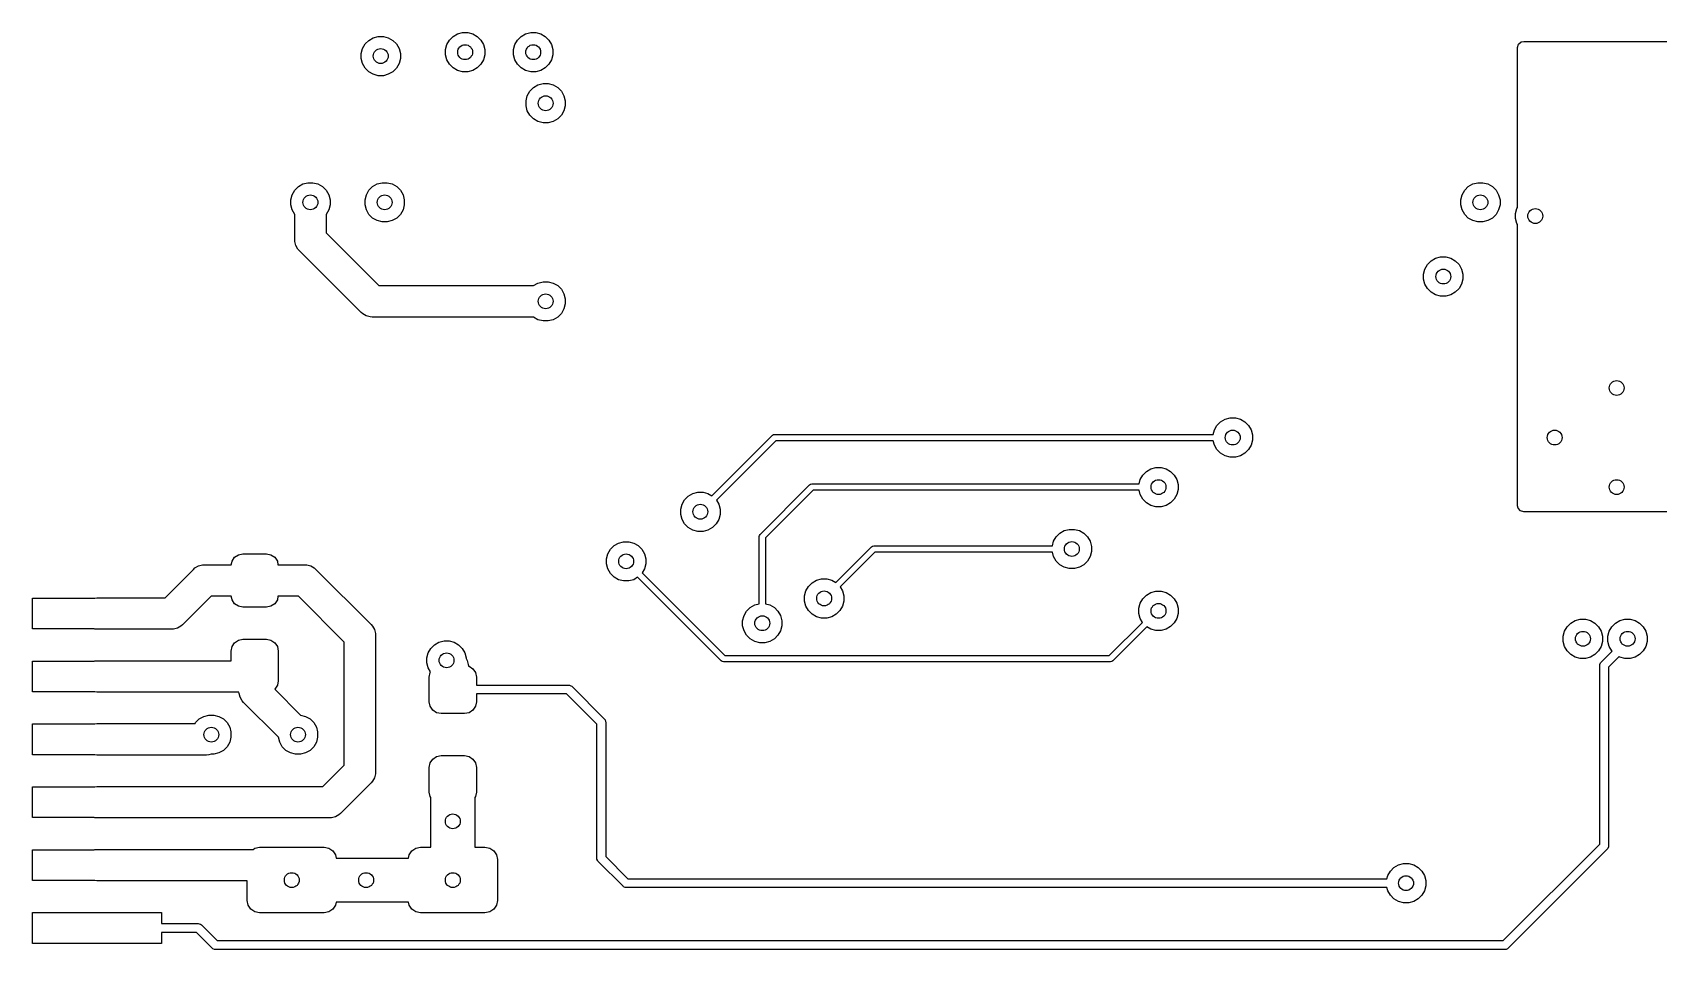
# Model space of a CAD drawing. Extents: x 0.98 to 8.13, y -3.46 to -0.83.
# Drawn here: x 3.012 to 4.305, y -2.139 to -1.41 of the extents above; entities that cross this region are included whole.
import ezdxf

# ---------------------------------------------------------------- set-up
doc = ezdxf.new("R2010")
doc.units = 0
doc.header["$MEASUREMENT"] = 0
doc.layers.add('BLACK', color=7, linetype='CONTINUOUS')

msp = doc.modelspace()

# ---------------------------------------------------------------- linework, layer by layer
at = {"layer": 'BLACK', "linetype": 'CONTINUOUS'}
for p, q in [((3.2747, -1.423), (3.2767, -1.4194)), ((3.2767, -1.4194), (3.2796, -1.4165)), ((3.2796, -1.4165), (3.2832, -1.4144)), ((3.2832, -1.4144), (3.2872, -1.4134)), ((3.2872, -1.4134), (3.2913, -1.4134)), ((3.2913, -1.4134), (3.2952, -1.4144)), ((3.2952, -1.4144), (3.2988, -1.4165)), ((3.2988, -1.4165), (3.3017, -1.4194)), ((3.3017, -1.4194), (3.3038, -1.423)), ((3.3407, -1.4238), (3.3417, -1.4199)), ((3.3417, -1.4199), (3.3438, -1.4163)), ((3.3438, -1.4163), (3.3467, -1.4134)), ((3.3467, -1.4134), (3.3503, -1.4113)), ((3.3503, -1.4113), (3.3542, -1.4103)), ((3.3542, -1.4103), (3.3584, -1.4103)), ((3.3584, -1.4103), (3.3623, -1.4113)), ((3.3623, -1.4113), (3.3659, -1.4134)), ((3.3659, -1.4134), (3.3688, -1.4163)), ((3.3688, -1.4163), (3.3708, -1.4199)), ((3.3708, -1.4199), (3.3719, -1.4238)), ((3.3948, -1.4238), (3.3959, -1.4199)), ((3.3959, -1.4199), (3.3979, -1.4163)), ((3.3979, -1.4163), (3.4008, -1.4134)), ((3.4008, -1.4134), (3.4044, -1.4113)), ((3.4044, -1.4113), (3.4084, -1.4103)), ((3.4084, -1.4103), (3.4125, -1.4103)), ((3.4125, -1.4103), (3.4165, -1.4113)), ((3.4165, -1.4113), (3.42, -1.4134)), ((3.42, -1.4134), (3.4229, -1.4163)), ((3.4229, -1.4163), (3.425, -1.4199)), ((3.425, -1.4199), (3.426, -1.4238)), ((4.1929, -1.4222), (4.1937, -1.4196)), ((4.1937, -1.4196), (4.1958, -1.4178)), ((4.1958, -1.4178), (4.1978, -1.4173)), ((4.1978, -1.4173), (4.3849, -1.4173)), ((3.2736, -1.4269), (3.2747, -1.423)), ((3.2736, -1.431), (3.2736, -1.4269)), ((3.2747, -1.435), (3.2736, -1.431)), ((3.3038, -1.423), (3.3048, -1.4269)), ((3.3048, -1.431), (3.3038, -1.435)), ((3.3048, -1.4269), (3.3048, -1.431)), ((3.3407, -1.4279), (3.3407, -1.4238)), ((3.3417, -1.4319), (3.3407, -1.4279)), ((3.3438, -1.4355), (3.3417, -1.4319)), ((3.3708, -1.4319), (3.3688, -1.4355)), ((3.3719, -1.4279), (3.3708, -1.4319)), ((3.3719, -1.4238), (3.3719, -1.4279)), ((3.3948, -1.4279), (3.3948, -1.4238)), ((3.3959, -1.4319), (3.3948, -1.4279)), ((3.3979, -1.4355), (3.3959, -1.4319)), ((3.425, -1.4319), (3.4229, -1.4355)), ((3.426, -1.4279), (3.425, -1.4319)), ((3.426, -1.4238), (3.426, -1.4279)), ((4.1929, -1.5493), (4.1929, -1.4222)), ((3.2767, -1.4386), (3.2747, -1.435)), ((3.2796, -1.4415), (3.2767, -1.4386)), ((3.2832, -1.4435), (3.2796, -1.4415)), ((3.2872, -1.4446), (3.2832, -1.4435)), ((3.2913, -1.4446), (3.2872, -1.4446)), ((3.2952, -1.4435), (3.2913, -1.4446)), ((3.2988, -1.4415), (3.2952, -1.4435)), ((3.3017, -1.4386), (3.2988, -1.4415)), ((3.3038, -1.435), (3.3017, -1.4386)), ((3.3467, -1.4384), (3.3438, -1.4355)), ((3.3503, -1.4404), (3.3467, -1.4384)), ((3.3542, -1.4415), (3.3503, -1.4404)), ((3.3584, -1.4415), (3.3542, -1.4415)), ((3.3623, -1.4404), (3.3584, -1.4415)), ((3.3659, -1.4384), (3.3623, -1.4404)), ((3.3688, -1.4355), (3.3659, -1.4384)), ((3.4008, -1.4384), (3.3979, -1.4355)), ((3.4044, -1.4404), (3.4008, -1.4384)), ((3.4084, -1.4415), (3.4044, -1.4404)), ((3.4125, -1.4415), (3.4084, -1.4415)), ((3.4165, -1.4404), (3.4125, -1.4415)), ((3.42, -1.4384), (3.4165, -1.4404)), ((3.4229, -1.4355), (3.42, -1.4384)), ((3.4047, -1.4645), (3.4057, -1.4605)), ((3.4057, -1.4605), (3.4078, -1.4569)), ((3.4078, -1.4569), (3.4107, -1.454)), ((3.4107, -1.454), (3.4142, -1.452)), ((3.4142, -1.452), (3.4182, -1.4509)), ((3.4182, -1.4509), (3.4223, -1.4509)), ((3.4223, -1.4509), (3.4263, -1.452)), ((3.4263, -1.452), (3.4299, -1.454)), ((3.4299, -1.454), (3.4328, -1.4569)), ((3.4328, -1.4569), (3.4348, -1.4605)), ((3.4348, -1.4605), (3.4359, -1.4645)), ((3.4047, -1.4686), (3.4047, -1.4645)), ((3.4057, -1.4726), (3.4047, -1.4686)), ((3.4078, -1.4761), (3.4057, -1.4726)), ((3.4348, -1.4726), (3.4328, -1.4761)), ((3.4359, -1.4686), (3.4348, -1.4726)), ((3.4359, -1.4645), (3.4359, -1.4686)), ((3.4107, -1.479), (3.4078, -1.4761)), ((3.4142, -1.4811), (3.4107, -1.479)), ((3.4182, -1.4821), (3.4142, -1.4811)), ((3.4223, -1.4821), (3.4182, -1.4821)), ((3.4263, -1.4811), (3.4223, -1.4821)), ((3.4299, -1.479), (3.4263, -1.4811)), ((3.4328, -1.4761), (3.4299, -1.479)), ((3.2187, -1.5392), (3.2208, -1.5357)), ((3.2208, -1.5357), (3.2237, -1.5328)), ((3.2237, -1.5328), (3.2272, -1.5307)), ((3.2272, -1.5307), (3.2312, -1.5297)), ((3.2312, -1.5297), (3.2353, -1.5297)), ((3.2353, -1.5297), (3.2393, -1.5307)), ((3.2393, -1.5307), (3.2429, -1.5328)), ((3.2429, -1.5328), (3.2458, -1.5357)), ((3.2458, -1.5357), (3.2478, -1.5392)), ((3.2778, -1.5392), (3.2798, -1.5357)), ((3.2798, -1.5357), (3.2827, -1.5328)), ((3.2827, -1.5328), (3.2863, -1.5307)), ((3.2863, -1.5307), (3.2903, -1.5297)), ((3.2903, -1.5297), (3.2944, -1.5297)), ((3.2944, -1.5297), (3.2983, -1.5307)), ((3.2983, -1.5307), (3.3019, -1.5328)), ((3.3019, -1.5328), (3.3048, -1.5357)), ((3.3048, -1.5357), (3.3069, -1.5392)), ((4.1488, -1.5392), (4.1509, -1.5357)), ((4.1509, -1.5357), (4.1538, -1.5328)), ((4.1538, -1.5328), (4.1574, -1.5307)), ((4.1574, -1.5307), (4.1613, -1.5297)), ((4.1613, -1.5297), (4.1654, -1.5297)), ((4.1654, -1.5297), (4.1694, -1.5307)), ((4.1694, -1.5307), (4.173, -1.5328)), ((4.173, -1.5328), (4.1759, -1.5357)), ((4.1759, -1.5357), (4.1779, -1.5392)), ((3.2177, -1.5432), (3.2187, -1.5392)), ((3.2177, -1.5473), (3.2177, -1.5432)), ((3.2187, -1.5513), (3.2177, -1.5473)), ((3.2478, -1.5392), (3.2489, -1.5432)), ((3.2489, -1.5473), (3.2478, -1.5513)), ((3.2489, -1.5432), (3.2489, -1.5473)), ((3.2767, -1.5432), (3.2778, -1.5392)), ((3.2767, -1.5473), (3.2767, -1.5432)), ((3.2778, -1.5513), (3.2767, -1.5473)), ((3.3069, -1.5392), (3.3079, -1.5432)), ((3.3079, -1.5473), (3.3069, -1.5513)), ((3.3079, -1.5432), (3.3079, -1.5473)), ((4.1478, -1.5432), (4.1488, -1.5392)), ((4.1478, -1.5473), (4.1478, -1.5432)), ((4.1488, -1.5513), (4.1478, -1.5473)), ((4.1779, -1.5392), (4.179, -1.5432)), ((4.179, -1.5473), (4.1779, -1.5513)), ((4.179, -1.5432), (4.179, -1.5473)), ((4.1914, -1.5541), (4.1924, -1.5501)), ((4.1924, -1.5501), (4.1929, -1.5493)), ((3.2208, -1.5549), (3.2187, -1.5513)), ((3.2208, -1.5748), (3.2208, -1.5549)), ((3.2478, -1.5513), (3.2458, -1.5549)), ((3.2458, -1.5549), (3.2458, -1.5696)), ((3.2798, -1.5549), (3.2778, -1.5513)), ((3.2827, -1.5578), (3.2798, -1.5549)), ((3.2863, -1.5598), (3.2827, -1.5578)), ((3.2903, -1.5609), (3.2863, -1.5598)), ((3.2944, -1.5609), (3.2903, -1.5609)), ((3.2983, -1.5598), (3.2944, -1.5609)), ((3.3019, -1.5578), (3.2983, -1.5598)), ((3.3048, -1.5549), (3.3019, -1.5578)), ((3.3069, -1.5513), (3.3048, -1.5549)), ((4.1509, -1.5549), (4.1488, -1.5513)), ((4.1538, -1.5578), (4.1509, -1.5549)), ((4.1574, -1.5598), (4.1538, -1.5578)), ((4.1613, -1.5609), (4.1574, -1.5598)), ((4.1654, -1.5609), (4.1613, -1.5609)), ((4.1694, -1.5598), (4.1654, -1.5609)), ((4.173, -1.5578), (4.1694, -1.5598)), ((4.1759, -1.5549), (4.173, -1.5578)), ((4.1779, -1.5513), (4.1759, -1.5549)), ((4.1914, -1.5582), (4.1914, -1.5541)), ((4.1924, -1.5622), (4.1914, -1.5582)), ((4.1929, -1.563), (4.1924, -1.5622)), ((4.1929, -1.7865), (4.1929, -1.563)), ((3.2209, -1.5764), (3.2208, -1.5748)), ((3.2217, -1.5796), (3.2209, -1.5764)), ((3.2458, -1.5696), (3.2877, -1.6115)), ((3.2234, -1.5824), (3.2217, -1.5796)), ((3.2244, -1.5836), (3.2234, -1.5824)), ((3.2736, -1.6329), (3.2244, -1.5836)), ((4.1243, -1.5918), (4.1278, -1.5898)), ((4.1278, -1.5898), (4.1318, -1.5887)), ((4.1318, -1.5887), (4.1359, -1.5887)), ((4.1359, -1.5887), (4.1399, -1.5898)), ((4.1399, -1.5898), (4.1434, -1.5918)), ((4.1182, -1.6023), (4.1193, -1.5983)), ((4.1182, -1.6064), (4.1182, -1.6023)), ((4.1193, -1.5983), (4.1214, -1.5947)), ((4.1214, -1.5947), (4.1243, -1.5918)), ((4.1434, -1.5918), (4.1464, -1.5947)), ((4.1464, -1.5947), (4.1484, -1.5983)), ((4.1484, -1.5983), (4.1495, -1.6023)), ((4.1495, -1.6023), (4.1495, -1.6064)), ((3.2877, -1.6115), (3.4107, -1.6115)), ((3.4107, -1.6115), (3.4142, -1.6095)), ((3.4142, -1.6095), (3.4182, -1.6084)), ((3.4182, -1.6084), (3.4223, -1.6084)), ((3.4223, -1.6084), (3.4263, -1.6095)), ((3.4263, -1.6095), (3.4299, -1.6115)), ((3.4299, -1.6115), (3.4328, -1.6144)), ((3.4328, -1.6144), (3.4348, -1.618)), ((4.1193, -1.6104), (4.1182, -1.6064)), ((4.1214, -1.6139), (4.1193, -1.6104)), ((4.1243, -1.6168), (4.1214, -1.6139)), ((4.1464, -1.6139), (4.1434, -1.6168)), ((4.1484, -1.6104), (4.1464, -1.6139)), ((4.1495, -1.6064), (4.1484, -1.6104)), ((3.4348, -1.618), (3.4359, -1.622)), ((3.4359, -1.6261), (3.4348, -1.63)), ((3.4359, -1.622), (3.4359, -1.6261)), ((4.1278, -1.6189), (4.1243, -1.6168)), ((4.1318, -1.6199), (4.1278, -1.6189)), ((4.1359, -1.6199), (4.1318, -1.6199)), ((4.1399, -1.6189), (4.1359, -1.6199)), ((4.1434, -1.6168), (4.1399, -1.6189)), ((3.2749, -1.6339), (3.2736, -1.6329)), ((3.2777, -1.6356), (3.2749, -1.6339)), ((3.2808, -1.6364), (3.2777, -1.6356)), ((3.2825, -1.6365), (3.2808, -1.6364)), ((3.4107, -1.6365), (3.2825, -1.6365)), ((3.4142, -1.6386), (3.4107, -1.6365)), ((3.4182, -1.6396), (3.4142, -1.6386)), ((3.4223, -1.6396), (3.4182, -1.6396)), ((3.4263, -1.6386), (3.4223, -1.6396)), ((3.4299, -1.6365), (3.4263, -1.6386)), ((3.4328, -1.6336), (3.4299, -1.6365)), ((3.4348, -1.63), (3.4328, -1.6336)), ((3.9569, -1.7198), (3.9605, -1.7177)), ((3.9605, -1.7177), (3.9645, -1.7167)), ((3.9645, -1.7167), (3.9686, -1.7167)), ((3.9686, -1.7167), (3.9726, -1.7177)), ((3.9726, -1.7177), (3.9761, -1.7198)), ((3.5525, -1.7786), (3.6006, -1.7305)), ((3.6006, -1.7305), (3.6014, -1.73)), ((3.6014, -1.73), (3.6024, -1.7298)), ((3.6014, -1.73), (3.6014, -1.73)), ((3.6024, -1.7298), (3.951, -1.7298)), ((3.951, -1.7298), (3.952, -1.7263)), ((3.952, -1.7263), (3.954, -1.7227)), ((3.954, -1.7227), (3.9569, -1.7198)), ((3.9761, -1.7198), (3.979, -1.7227)), ((3.979, -1.7227), (3.9811, -1.7263)), ((3.9811, -1.7263), (3.9821, -1.7302)), ((3.9821, -1.7302), (3.9821, -1.7343)), ((3.6034, -1.7348), (3.556, -1.7822)), ((3.951, -1.7348), (3.6034, -1.7348)), ((3.952, -1.7383), (3.951, -1.7348)), ((3.954, -1.7419), (3.952, -1.7383)), ((3.9569, -1.7448), (3.954, -1.7419)), ((3.9605, -1.7468), (3.9569, -1.7448)), ((3.9761, -1.7448), (3.9726, -1.7468)), ((3.979, -1.7419), (3.9761, -1.7448)), ((3.9811, -1.7383), (3.979, -1.7419)), ((3.9821, -1.7343), (3.9811, -1.7383)), ((3.8979, -1.7592), (3.9015, -1.7571)), ((3.9015, -1.7571), (3.9054, -1.756)), ((3.9054, -1.756), (3.9095, -1.756)), ((3.9095, -1.756), (3.9135, -1.7571)), ((3.9135, -1.7571), (3.9171, -1.7592)), ((3.9645, -1.7479), (3.9605, -1.7468)), ((3.9686, -1.7479), (3.9645, -1.7479)), ((3.9726, -1.7468), (3.9686, -1.7479)), ((3.5908, -1.8093), (3.6301, -1.7699)), ((3.6301, -1.7699), (3.6309, -1.7693)), ((3.6309, -1.7693), (3.6319, -1.7692)), ((3.6319, -1.7692), (3.892, -1.7692)), ((3.892, -1.7692), (3.8929, -1.7656)), ((3.8929, -1.7656), (3.895, -1.7621)), ((3.895, -1.7621), (3.8979, -1.7592)), ((3.9171, -1.7592), (3.92, -1.7621)), ((3.92, -1.7621), (3.922, -1.7656)), ((3.922, -1.7656), (3.9231, -1.7696)), ((3.9231, -1.7696), (3.9231, -1.7737)), ((3.5288, -1.7853), (3.5308, -1.7818)), ((3.5308, -1.7818), (3.5337, -1.7788)), ((3.5337, -1.7788), (3.5373, -1.7768)), ((3.5373, -1.7768), (3.5413, -1.7757)), ((3.5413, -1.7757), (3.5454, -1.7757)), ((3.5454, -1.7757), (3.5493, -1.7768)), ((3.5493, -1.7768), (3.5525, -1.7786)), ((3.556, -1.7822), (3.5579, -1.7853)), ((3.6329, -1.7742), (3.595, -1.8121)), ((3.892, -1.7742), (3.6329, -1.7742)), ((3.8929, -1.7777), (3.892, -1.7742)), ((3.895, -1.7812), (3.8929, -1.7777)), ((3.8979, -1.7841), (3.895, -1.7812)), ((3.92, -1.7812), (3.9171, -1.7841)), ((3.922, -1.7777), (3.92, -1.7812)), ((3.9231, -1.7737), (3.922, -1.7777)), ((3.5277, -1.7893), (3.5288, -1.7853)), ((3.5277, -1.7934), (3.5277, -1.7893)), ((3.5288, -1.7974), (3.5277, -1.7934)), ((3.5579, -1.7853), (3.5589, -1.7893)), ((3.5589, -1.7934), (3.5579, -1.7974)), ((3.5589, -1.7893), (3.5589, -1.7934)), ((3.9015, -1.7862), (3.8979, -1.7841)), ((3.9054, -1.7873), (3.9015, -1.7862)), ((3.9095, -1.7873), (3.9054, -1.7873)), ((3.9135, -1.7862), (3.9095, -1.7873)), ((3.9171, -1.7841), (3.9135, -1.7862)), ((4.1934, -1.7885), (4.1929, -1.7865)), ((4.1952, -1.7906), (4.1934, -1.7885)), ((4.1978, -1.7913), (4.1952, -1.7906)), ((4.4003, -1.7913), (4.1978, -1.7913)), ((3.5308, -1.8009), (3.5288, -1.7974)), ((3.5337, -1.8038), (3.5308, -1.8009)), ((3.5373, -1.8059), (3.5337, -1.8038)), ((3.5413, -1.807), (3.5373, -1.8059)), ((3.5454, -1.807), (3.5413, -1.807)), ((3.5493, -1.8059), (3.5454, -1.807)), ((3.5529, -1.8038), (3.5493, -1.8059)), ((3.5558, -1.8009), (3.5529, -1.8038)), ((3.5579, -1.7974), (3.5558, -1.8009)), ((3.5902, -1.8101), (3.5908, -1.8093)), ((3.8261, -1.8113), (3.829, -1.8084)), ((3.829, -1.8084), (3.8326, -1.8063)), ((3.8326, -1.8063), (3.8365, -1.8053)), ((3.8365, -1.8053), (3.8406, -1.8053)), ((3.8406, -1.8053), (3.8446, -1.8063)), ((3.8446, -1.8063), (3.8482, -1.8084)), ((3.8482, -1.8084), (3.8511, -1.8113)), ((3.4697, -1.8247), (3.4718, -1.8211)), ((3.4718, -1.8211), (3.4747, -1.8182)), ((3.4747, -1.8182), (3.4782, -1.8162)), ((3.4782, -1.8162), (3.4822, -1.8151)), ((3.4822, -1.8151), (3.4863, -1.8151)), ((3.4863, -1.8151), (3.4903, -1.8162)), ((3.4903, -1.8162), (3.4938, -1.8182)), ((3.4938, -1.8182), (3.4967, -1.8211)), ((3.4967, -1.8211), (3.4988, -1.8247)), ((3.59, -1.811), (3.5902, -1.8101)), ((3.59, -1.8644), (3.59, -1.811)), ((3.595, -1.8121), (3.595, -1.8644)), ((3.6509, -1.8475), (3.6793, -1.8191)), ((3.6793, -1.8191), (3.6801, -1.8186)), ((3.6801, -1.8186), (3.6811, -1.8184)), ((3.6811, -1.8184), (3.8231, -1.8184)), ((3.8231, -1.8184), (3.824, -1.8148)), ((3.824, -1.8148), (3.8261, -1.8113)), ((3.8511, -1.8113), (3.8531, -1.8148)), ((3.8531, -1.8148), (3.8542, -1.8188)), ((3.8542, -1.8188), (3.8542, -1.8229)), ((3.1415, -1.836), (3.1443, -1.8344)), ((3.1443, -1.8344), (3.1475, -1.8336)), ((3.1475, -1.8336), (3.1491, -1.8335)), ((3.1491, -1.8335), (3.1704, -1.8335)), ((3.1704, -1.8335), (3.171, -1.8306)), ((3.171, -1.8306), (3.173, -1.8275)), ((3.173, -1.8275), (3.176, -1.8255)), ((3.176, -1.8255), (3.1796, -1.8248)), ((3.1796, -1.8248), (3.1983, -1.8248)), ((3.1983, -1.8248), (3.2019, -1.8255)), ((3.2019, -1.8255), (3.2049, -1.8275)), ((3.2049, -1.8275), (3.207, -1.8306)), ((3.207, -1.8306), (3.2075, -1.8335)), ((3.2075, -1.8335), (3.2288, -1.8335)), ((3.2288, -1.8335), (3.2305, -1.8336)), ((3.2305, -1.8336), (3.2336, -1.8344)), ((3.2336, -1.8344), (3.2364, -1.836)), ((3.4686, -1.8287), (3.4697, -1.8247)), ((3.4686, -1.8328), (3.4686, -1.8287)), ((3.4697, -1.8367), (3.4686, -1.8328)), ((3.4988, -1.8247), (3.4999, -1.8287)), ((3.4999, -1.8328), (3.4988, -1.8367)), ((3.4999, -1.8287), (3.4999, -1.8328)), ((3.6821, -1.8234), (3.6545, -1.851)), ((3.8231, -1.8234), (3.6821, -1.8234)), ((3.824, -1.8269), (3.8231, -1.8234)), ((3.8261, -1.8305), (3.824, -1.8269)), ((3.829, -1.8334), (3.8261, -1.8305)), ((3.8326, -1.8354), (3.829, -1.8334)), ((3.8365, -1.8365), (3.8326, -1.8354)), ((3.8446, -1.8354), (3.8406, -1.8365)), ((3.8482, -1.8334), (3.8446, -1.8354)), ((3.8511, -1.8305), (3.8482, -1.8334)), ((3.8531, -1.8269), (3.8511, -1.8305)), ((3.8542, -1.8229), (3.8531, -1.8269)), ((3.1177, -1.8597), (3.1403, -1.8371)), ((3.1403, -1.8371), (3.1415, -1.836)), ((3.2364, -1.836), (3.2377, -1.8371)), ((3.2377, -1.8371), (3.2815, -1.8809)), ((3.4718, -1.8403), (3.4697, -1.8367)), ((3.4747, -1.8432), (3.4718, -1.8403)), ((3.4782, -1.8453), (3.4747, -1.8432)), ((3.4822, -1.8463), (3.4782, -1.8453)), ((3.4863, -1.8463), (3.4822, -1.8463)), ((3.4903, -1.8453), (3.4863, -1.8463)), ((3.4934, -1.8434), (3.4903, -1.8453)), ((3.5599, -1.9099), (3.4934, -1.8434)), ((3.4988, -1.8367), (3.497, -1.8399)), ((3.497, -1.8399), (3.5627, -1.9056)), ((3.6292, -1.8506), (3.6321, -1.8477)), ((3.6321, -1.8477), (3.6357, -1.8457)), ((3.6357, -1.8457), (3.6397, -1.8446)), ((3.6397, -1.8446), (3.6438, -1.8446)), ((3.6438, -1.8446), (3.6478, -1.8457)), ((3.6478, -1.8457), (3.6509, -1.8475)), ((3.8406, -1.8365), (3.8365, -1.8365)), ((3.0124, -1.8845), (3.0124, -1.86)), ((3.0124, -1.86), (3.0614, -1.86)), ((3.0614, -1.86), (3.062, -1.8599)), ((3.062, -1.8599), (3.0636, -1.8597)), ((3.0636, -1.8597), (3.1177, -1.8597)), ((3.1543, -1.8585), (3.1317, -1.8811)), ((3.1704, -1.8585), (3.1543, -1.8585)), ((3.171, -1.8614), (3.1704, -1.8585)), ((3.2075, -1.8585), (3.207, -1.8614)), ((3.2237, -1.8585), (3.2075, -1.8585)), ((3.2601, -1.8949), (3.2237, -1.8585)), ((3.6261, -1.8582), (3.6272, -1.8542)), ((3.6261, -1.8623), (3.6261, -1.8582)), ((3.6272, -1.8542), (3.6292, -1.8506)), ((3.6545, -1.851), (3.6563, -1.8542)), ((3.6563, -1.8542), (3.6573, -1.8582)), ((3.6573, -1.8582), (3.6573, -1.8623)), ((3.8929, -1.8641), (3.895, -1.8605)), ((3.895, -1.8605), (3.8979, -1.8576)), ((3.8979, -1.8576), (3.9015, -1.8555)), ((3.9015, -1.8555), (3.9054, -1.8545)), ((3.9054, -1.8545), (3.9095, -1.8545)), ((3.9095, -1.8545), (3.9135, -1.8555)), ((3.9135, -1.8555), (3.9171, -1.8576)), ((3.9171, -1.8576), (3.92, -1.8605)), ((3.92, -1.8605), (3.922, -1.8641)), ((3.173, -1.8644), (3.171, -1.8614)), ((3.176, -1.8664), (3.173, -1.8644)), ((3.1796, -1.8671), (3.176, -1.8664)), ((3.1983, -1.8671), (3.1796, -1.8671)), ((3.2019, -1.8664), (3.1983, -1.8671)), ((3.2049, -1.8644), (3.2019, -1.8664)), ((3.207, -1.8614), (3.2049, -1.8644)), ((3.5769, -1.8779), (3.578, -1.8739)), ((3.578, -1.8739), (3.58, -1.8703)), ((3.58, -1.8703), (3.5829, -1.8674)), ((3.5829, -1.8674), (3.5865, -1.8654)), ((3.5865, -1.8654), (3.59, -1.8644)), ((3.595, -1.8644), (3.5985, -1.8654)), ((3.5985, -1.8654), (3.6021, -1.8674)), ((3.6021, -1.8674), (3.605, -1.8703)), ((3.605, -1.8703), (3.6071, -1.8739)), ((3.6071, -1.8739), (3.6081, -1.8779)), ((3.6272, -1.8663), (3.6261, -1.8623)), ((3.6292, -1.8698), (3.6272, -1.8663)), ((3.6321, -1.8727), (3.6292, -1.8698)), ((3.6357, -1.8748), (3.6321, -1.8727)), ((3.6513, -1.8727), (3.6478, -1.8748)), ((3.6542, -1.8698), (3.6513, -1.8727)), ((3.6563, -1.8663), (3.6542, -1.8698)), ((3.6573, -1.8623), (3.6563, -1.8663)), ((3.8919, -1.868), (3.8929, -1.8641)), ((3.8919, -1.8721), (3.8919, -1.868)), ((3.8929, -1.8761), (3.8919, -1.8721)), ((3.922, -1.8641), (3.9231, -1.868)), ((3.9231, -1.8721), (3.922, -1.8761)), ((3.9231, -1.868), (3.9231, -1.8721)), ((3.0614, -1.8845), (3.0124, -1.8845)), ((3.062, -1.8846), (3.0614, -1.8845)), ((3.0636, -1.8847), (3.062, -1.8846)), ((3.1228, -1.8847), (3.0636, -1.8847)), ((3.1245, -1.8846), (3.1228, -1.8847)), ((3.1276, -1.8838), (3.1245, -1.8846)), ((3.1304, -1.8822), (3.1276, -1.8838)), ((3.1317, -1.8811), (3.1304, -1.8822)), ((3.2815, -1.8809), (3.2826, -1.8822)), ((3.2826, -1.8822), (3.2842, -1.885)), ((3.2842, -1.885), (3.285, -1.8881)), ((3.5769, -1.882), (3.5769, -1.8779)), ((3.578, -1.8859), (3.5769, -1.882)), ((3.58, -1.8895), (3.578, -1.8859)), ((3.6071, -1.8859), (3.605, -1.8895)), ((3.6081, -1.882), (3.6071, -1.8859)), ((3.6081, -1.8779), (3.6081, -1.882)), ((3.6397, -1.8758), (3.6357, -1.8748)), ((3.6438, -1.8758), (3.6397, -1.8758)), ((3.6478, -1.8748), (3.6438, -1.8758)), ((3.8684, -1.9056), (3.8948, -1.8793)), ((3.8983, -1.8828), (3.8712, -1.9099)), ((3.8948, -1.8793), (3.8929, -1.8761)), ((3.9015, -1.8846), (3.8983, -1.8828)), ((3.9054, -1.8857), (3.9015, -1.8846)), ((3.9095, -1.8857), (3.9054, -1.8857)), ((3.9135, -1.8846), (3.9095, -1.8857)), ((3.9171, -1.8826), (3.9135, -1.8846)), ((3.92, -1.8797), (3.9171, -1.8826)), ((3.922, -1.8761), (3.92, -1.8797)), ((4.2292, -1.8903), (4.2303, -1.8863)), ((4.2303, -1.8863), (4.2324, -1.8827)), ((4.2324, -1.8827), (4.2353, -1.8798)), ((4.2353, -1.8798), (4.2388, -1.8778)), ((4.2388, -1.8778), (4.2428, -1.8767)), ((4.2428, -1.8767), (4.2469, -1.8767)), ((4.2469, -1.8767), (4.2509, -1.8778)), ((4.2509, -1.8778), (4.2544, -1.8798)), ((4.2544, -1.8798), (4.2574, -1.8827)), ((4.2574, -1.8827), (4.2594, -1.8863)), ((4.2594, -1.8863), (4.2605, -1.8903)), ((4.2647, -1.8903), (4.2658, -1.8863)), ((4.2658, -1.8863), (4.2679, -1.8827)), ((4.2679, -1.8827), (4.2708, -1.8798)), ((4.2708, -1.8798), (4.2743, -1.8778)), ((4.2743, -1.8778), (4.2783, -1.8767)), ((4.2783, -1.8767), (4.2824, -1.8767)), ((4.2824, -1.8767), (4.2864, -1.8778)), ((4.2864, -1.8778), (4.2899, -1.8798)), ((4.2899, -1.8798), (4.2929, -1.8827)), ((4.2929, -1.8827), (4.2949, -1.8863)), ((4.2949, -1.8863), (4.296, -1.8903)), ((3.1703, -1.9021), (3.171, -1.8985)), ((3.171, -1.8985), (3.173, -1.8955)), ((3.173, -1.8955), (3.176, -1.8934)), ((3.176, -1.8934), (3.1796, -1.8927)), ((3.1796, -1.8927), (3.1983, -1.8927)), ((3.1983, -1.8927), (3.2019, -1.8934)), ((3.2019, -1.8934), (3.2049, -1.8955)), ((3.2049, -1.8955), (3.207, -1.8985)), ((3.207, -1.8985), (3.2077, -1.9021)), ((3.2601, -1.9929), (3.2601, -1.8949)), ((3.285, -1.8881), (3.2851, -1.8898)), ((3.2851, -1.8898), (3.2851, -1.998)), ((3.327, -1.9034), (3.329, -1.8999)), ((3.329, -1.8999), (3.3319, -1.897)), ((3.3319, -1.897), (3.3355, -1.8949)), ((3.3355, -1.8949), (3.3395, -1.8938)), ((3.3395, -1.8938), (3.3436, -1.8938)), ((3.3436, -1.8938), (3.3476, -1.8949)), ((3.3476, -1.8949), (3.3511, -1.897)), ((3.3511, -1.897), (3.354, -1.8999)), ((3.354, -1.8999), (3.3561, -1.9034)), ((3.5829, -1.8924), (3.58, -1.8895)), ((3.5865, -1.8945), (3.5829, -1.8924)), ((3.5905, -1.8955), (3.5865, -1.8945)), ((3.5946, -1.8955), (3.5905, -1.8955)), ((3.5985, -1.8945), (3.5946, -1.8955)), ((3.6021, -1.8924), (3.5985, -1.8945)), ((3.605, -1.8895), (3.6021, -1.8924)), ((4.2292, -1.8944), (4.2292, -1.8903)), ((4.2303, -1.8984), (4.2292, -1.8944)), ((4.2324, -1.9019), (4.2303, -1.8984)), ((4.2594, -1.8984), (4.2574, -1.9019)), ((4.2605, -1.8944), (4.2594, -1.8984)), ((4.2605, -1.8903), (4.2605, -1.8944)), ((4.2647, -1.8944), (4.2647, -1.8903)), ((4.2658, -1.8984), (4.2647, -1.8944)), ((4.2679, -1.9019), (4.2658, -1.8984)), ((4.2949, -1.8984), (4.2929, -1.9019)), ((4.296, -1.8944), (4.2949, -1.8984)), ((4.296, -1.8903), (4.296, -1.8944)), ((3.0124, -1.9345), (3.0124, -1.91)), ((3.0124, -1.91), (3.0614, -1.91)), ((3.0614, -1.91), (3.062, -1.9099)), ((3.062, -1.9099), (3.0636, -1.9097)), ((3.0636, -1.9097), (3.1703, -1.9097)), ((3.1703, -1.9097), (3.1703, -1.9021)), ((3.2077, -1.9021), (3.2077, -1.9257)), ((3.3259, -1.9074), (3.327, -1.9034)), ((3.3259, -1.9115), (3.3259, -1.9074)), ((3.327, -1.9155), (3.3259, -1.9115)), ((3.3561, -1.9034), (3.3571, -1.9074)), ((3.3571, -1.9074), (3.3571, -1.9081)), ((3.3571, -1.9081), (3.358, -1.9096)), ((3.358, -1.9096), (3.3588, -1.9127)), ((3.3588, -1.9127), (3.3589, -1.914)), ((3.5607, -1.9104), (3.5599, -1.9099)), ((3.5617, -1.9106), (3.5607, -1.9104)), ((3.5607, -1.9104), (3.5607, -1.9104)), ((3.8694, -1.9106), (3.5617, -1.9106)), ((3.5627, -1.9056), (3.8684, -1.9056)), ((3.8704, -1.9104), (3.8694, -1.9106)), ((3.8712, -1.9099), (3.8704, -1.9104)), ((4.2353, -1.9048), (4.2324, -1.9019)), ((4.2388, -1.9069), (4.2353, -1.9048)), ((4.2428, -1.9079), (4.2388, -1.9069)), ((4.2469, -1.9079), (4.2428, -1.9079)), ((4.2509, -1.9069), (4.2469, -1.9079)), ((4.2544, -1.9048), (4.2509, -1.9069)), ((4.2574, -1.9019), (4.2544, -1.9048)), ((4.2583, -1.9135), (4.2584, -1.9128)), ((4.2584, -1.9128), (4.2589, -1.9115)), ((4.2589, -1.9115), (4.2593, -1.911)), ((4.2593, -1.911), (4.2681, -1.9022)), ((4.2737, -1.9065), (4.2653, -1.9149)), ((4.2681, -1.9022), (4.2679, -1.9019)), ((4.2743, -1.9069), (4.2737, -1.9065)), ((4.2783, -1.9079), (4.2743, -1.9069)), ((4.2824, -1.9079), (4.2783, -1.9079)), ((4.2864, -1.9069), (4.2824, -1.9079)), ((4.2899, -1.9048), (4.2864, -1.9069)), ((4.2929, -1.9019), (4.2899, -1.9048)), ((3.2077, -1.9257), (3.207, -1.9293)), ((3.3288, -1.9186), (3.327, -1.9155)), ((3.3278, -1.9227), (3.3285, -1.9192)), ((3.3278, -1.9424), (3.3278, -1.9227)), ((3.3285, -1.9192), (3.3288, -1.9186)), ((3.3589, -1.914), (3.3594, -1.9141)), ((3.3594, -1.9141), (3.3624, -1.9161)), ((3.3624, -1.9161), (3.3644, -1.9192)), ((3.3644, -1.9192), (3.3652, -1.9227)), ((3.3652, -1.9227), (3.3652, -1.9291)), ((4.2583, -2.0556), (4.2583, -1.9135)), ((4.2653, -1.9149), (4.2653, -2.0571)), ((3.0614, -1.9345), (3.0124, -1.9345)), ((3.062, -1.9346), (3.0614, -1.9345)), ((3.0636, -1.9347), (3.062, -1.9346)), ((3.1765, -1.9347), (3.0636, -1.9347)), ((3.1766, -1.9357), (3.1765, -1.9347)), ((3.1774, -1.9388), (3.1766, -1.9357)), ((3.1791, -1.9417), (3.1774, -1.9388)), ((3.207, -1.9293), (3.2049, -1.9323)), ((3.2049, -1.9323), (3.2049, -1.9323)), ((3.2049, -1.9323), (3.2255, -1.9529)), ((3.3652, -1.9291), (3.4385, -1.9291)), ((3.437, -1.9361), (3.3652, -1.9361)), ((3.3652, -1.9361), (3.3652, -1.9424)), ((3.4611, -1.9601), (3.437, -1.9361)), ((3.4385, -1.9291), (3.4392, -1.9291)), ((3.4392, -1.9291), (3.4404, -1.9297)), ((3.4404, -1.9297), (3.441, -1.9301)), ((3.441, -1.9301), (3.467, -1.9562)), ((3.1801, -1.9429), (3.1791, -1.9417)), ((3.2078, -1.9706), (3.1801, -1.9429)), ((3.3285, -1.946), (3.3278, -1.9424)), ((3.3305, -1.949), (3.3285, -1.946)), ((3.3335, -1.9511), (3.3305, -1.949)), ((3.3371, -1.9518), (3.3335, -1.9511)), ((3.3558, -1.9518), (3.3371, -1.9518)), ((3.3594, -1.9511), (3.3558, -1.9518)), ((3.3624, -1.949), (3.3594, -1.9511)), ((3.3644, -1.946), (3.3624, -1.949)), ((3.3652, -1.9424), (3.3644, -1.946)), ((3.0124, -1.9845), (3.0124, -1.96)), ((3.0124, -1.96), (3.0614, -1.96)), ((3.0614, -1.96), (3.062, -1.9599)), ((3.062, -1.9599), (3.0636, -1.9597)), ((3.0636, -1.9597), (3.1416, -1.9597)), ((3.1416, -1.9597), (3.142, -1.9589)), ((3.142, -1.9589), (3.1449, -1.956)), ((3.1449, -1.956), (3.1485, -1.954)), ((3.1485, -1.954), (3.1525, -1.9529)), ((3.1525, -1.9529), (3.1566, -1.9529)), ((3.1566, -1.9529), (3.1606, -1.954)), ((3.1606, -1.954), (3.1641, -1.956)), ((3.1641, -1.956), (3.167, -1.9589)), ((3.167, -1.9589), (3.1691, -1.9625)), ((3.1691, -1.9625), (3.1701, -1.9664)), ((3.2255, -1.9529), (3.2295, -1.954)), ((3.2295, -1.954), (3.233, -1.956)), ((3.233, -1.956), (3.2359, -1.9589)), ((3.2359, -1.9589), (3.238, -1.9625)), ((3.238, -1.9625), (3.239, -1.9664)), ((3.4611, -2.0669), (3.4611, -1.9601)), ((3.467, -1.9562), (3.4675, -1.9567)), ((3.4675, -1.9567), (3.468, -1.958)), ((3.468, -1.958), (3.4681, -1.9587)), ((3.4681, -1.9587), (3.4681, -2.0655)), ((3.1691, -1.9745), (3.167, -1.9781)), ((3.1701, -1.9706), (3.1691, -1.9745)), ((3.1701, -1.9664), (3.1701, -1.9706)), ((3.2089, -1.9745), (3.2078, -1.9706)), ((3.2109, -1.9781), (3.2089, -1.9745)), ((3.238, -1.9745), (3.2359, -1.9781)), ((3.239, -1.9706), (3.238, -1.9745)), ((3.239, -1.9664), (3.239, -1.9706)), ((3.0614, -1.9845), (3.0124, -1.9845)), ((3.062, -1.9846), (3.0614, -1.9845)), ((3.0636, -1.9847), (3.062, -1.9846)), ((3.1508, -1.9847), (3.0636, -1.9847)), ((3.1524, -1.9846), (3.1508, -1.9847)), ((3.1544, -1.9841), (3.1524, -1.9846)), ((3.1566, -1.9841), (3.1544, -1.9841)), ((3.1606, -1.9831), (3.1566, -1.9841)), ((3.1641, -1.981), (3.1606, -1.9831)), ((3.167, -1.9781), (3.1641, -1.981)), ((3.2138, -1.981), (3.2109, -1.9781)), ((3.2174, -1.9831), (3.2138, -1.981)), ((3.2214, -1.9841), (3.2174, -1.9831)), ((3.2255, -1.9841), (3.2214, -1.9841)), ((3.2295, -1.9831), (3.2255, -1.9841)), ((3.233, -1.981), (3.2295, -1.9831)), ((3.2359, -1.9781), (3.233, -1.981)), ((3.3285, -1.991), (3.3305, -1.988)), ((3.3305, -1.988), (3.3335, -1.9859)), ((3.3335, -1.9859), (3.3371, -1.9852)), ((3.3371, -1.9852), (3.3558, -1.9852)), ((3.3558, -1.9852), (3.3594, -1.9859)), ((3.3594, -1.9859), (3.3624, -1.988)), ((3.3624, -1.988), (3.3644, -1.991)), ((3.2432, -2.0097), (3.2601, -1.9929)), ((3.2842, -2.0028), (3.2826, -2.0056)), ((3.285, -1.9997), (3.2842, -2.0028)), ((3.2851, -1.998), (3.285, -1.9997)), ((3.3278, -1.9946), (3.3285, -1.991)), ((3.3278, -2.0143), (3.3278, -1.9946)), ((3.3644, -1.991), (3.3652, -1.9946)), ((3.3652, -1.9946), (3.3652, -2.0143)), ((3.0124, -2.0345), (3.0124, -2.01)), ((3.0124, -2.01), (3.0614, -2.01)), ((3.0614, -2.01), (3.062, -2.0099)), ((3.062, -2.0099), (3.0636, -2.0097)), ((3.0636, -2.0097), (3.2432, -2.0097)), ((3.2815, -2.0069), (3.2573, -2.0311)), ((3.2826, -2.0056), (3.2815, -2.0069)), ((3.3285, -2.0178), (3.3278, -2.0143)), ((3.3652, -2.0143), (3.3644, -2.0178)), ((3.329, -2.0186), (3.3285, -2.0178)), ((3.329, -2.0374), (3.329, -2.0186)), ((3.3644, -2.0178), (3.364, -2.0186)), ((3.364, -2.0186), (3.364, -2.0374)), ((3.0614, -2.0345), (3.0124, -2.0345)), ((3.062, -2.0346), (3.0614, -2.0345)), ((3.0636, -2.0347), (3.062, -2.0346)), ((3.2484, -2.0347), (3.0636, -2.0347)), ((3.2501, -2.0346), (3.2484, -2.0347)), ((3.2532, -2.0338), (3.2501, -2.0346)), ((3.256, -2.0322), (3.2532, -2.0338)), ((3.2573, -2.0311), (3.256, -2.0322)), ((3.329, -2.0581), (3.329, -2.0374)), ((3.364, -2.0374), (3.364, -2.0581)), ((3.0124, -2.0845), (3.0124, -2.06)), ((3.0124, -2.06), (3.0614, -2.06)), ((3.0614, -2.06), (3.062, -2.0599)), ((3.062, -2.0599), (3.0636, -2.0597)), ((3.0636, -2.0597), (3.1878, -2.0597)), ((3.1878, -2.0597), (3.1891, -2.0588)), ((3.1891, -2.0588), (3.1929, -2.0581)), ((3.1929, -2.0581), (3.2441, -2.0581)), ((3.2441, -2.0581), (3.2479, -2.0588)), ((3.2479, -2.0588), (3.2511, -2.061)), ((3.2511, -2.061), (3.2532, -2.0641)), ((3.2532, -2.0641), (3.2537, -2.0667)), ((3.2537, -2.0667), (3.2776, -2.0667)), ((3.2776, -2.0667), (3.3113, -2.0667)), ((3.3113, -2.0667), (3.3118, -2.0641)), ((3.3118, -2.0641), (3.3139, -2.061)), ((3.3139, -2.061), (3.3171, -2.0588)), ((3.3171, -2.0588), (3.3209, -2.0581)), ((3.3209, -2.0581), (3.329, -2.0581)), ((3.364, -2.0581), (3.372, -2.0581)), ((3.372, -2.0581), (3.3758, -2.0588)), ((3.3758, -2.0588), (3.379, -2.061)), ((3.379, -2.061), (3.3811, -2.0641)), ((3.3811, -2.0641), (3.3819, -2.0679)), ((3.3819, -2.0679), (3.3819, -2.1004)), ((3.4611, -2.0676), (3.4611, -2.0669)), ((3.4617, -2.0689), (3.4611, -2.0676)), ((3.4681, -2.0655), (3.4857, -2.0831)), ((4.1816, -2.1323), (4.2583, -2.0556)), ((4.2643, -2.0596), (4.1855, -2.1383)), ((4.2647, -2.059), (4.2643, -2.0596)), ((4.2652, -2.0578), (4.2647, -2.059)), ((4.2653, -2.0571), (4.2652, -2.0578)), ((3.4621, -2.0694), (3.4617, -2.0689)), ((3.4818, -2.0891), (3.4621, -2.0694)), ((4.0891, -2.0831), (4.0898, -2.0806)), ((4.0898, -2.0806), (4.0918, -2.077)), ((4.0918, -2.077), (4.0947, -2.0741)), ((4.0947, -2.0741), (4.0983, -2.0721)), ((4.0983, -2.0721), (4.1023, -2.071)), ((4.1023, -2.071), (4.1064, -2.071)), ((4.1064, -2.071), (4.1104, -2.0721)), ((4.1104, -2.0721), (4.1139, -2.0741)), ((4.1139, -2.0741), (4.1168, -2.077)), ((4.1168, -2.077), (4.1189, -2.0806)), ((4.1189, -2.0806), (4.1199, -2.0846)), ((3.0614, -2.0845), (3.0124, -2.0845)), ((3.062, -2.0846), (3.0614, -2.0845)), ((3.0636, -2.0847), (3.062, -2.0846)), ((3.1831, -2.0847), (3.0636, -2.0847)), ((3.1831, -2.1004), (3.1831, -2.0847)), ((3.4823, -2.0895), (3.4818, -2.0891)), ((3.4836, -2.09), (3.4823, -2.0895)), ((3.4843, -2.0901), (3.4836, -2.09)), ((4.0891, -2.0901), (3.4843, -2.0901)), ((3.4857, -2.0831), (4.0891, -2.0831)), ((4.0898, -2.0926), (4.0891, -2.0901)), ((4.0918, -2.0962), (4.0898, -2.0926)), ((4.1189, -2.0926), (4.1168, -2.0962)), ((4.1199, -2.0887), (4.1189, -2.0926)), ((4.1199, -2.0846), (4.1199, -2.0887)), ((3.1838, -2.1042), (3.1831, -2.1004)), ((3.186, -2.1074), (3.1838, -2.1042)), ((3.2532, -2.1042), (3.2511, -2.1074)), ((3.2537, -2.1017), (3.2532, -2.1042)), ((3.2776, -2.1017), (3.2537, -2.1017)), ((3.3113, -2.1017), (3.2776, -2.1017)), ((3.3118, -2.1042), (3.3113, -2.1017)), ((3.3139, -2.1074), (3.3118, -2.1042)), ((3.3811, -2.1042), (3.379, -2.1074)), ((3.3819, -2.1004), (3.3811, -2.1042)), ((4.0947, -2.0991), (4.0918, -2.0962)), ((4.0983, -2.1012), (4.0947, -2.0991)), ((4.1023, -2.1022), (4.0983, -2.1012)), ((4.1064, -2.1022), (4.1023, -2.1022)), ((4.1104, -2.1012), (4.1064, -2.1022)), ((4.1139, -2.0991), (4.1104, -2.1012)), ((4.1168, -2.0962), (4.1139, -2.0991)), ((3.0124, -2.1345), (3.0124, -2.11)), ((3.0124, -2.11), (3.1148, -2.11)), ((3.1148, -2.11), (3.1148, -2.1187)), ((3.1148, -2.1187), (3.1441, -2.1187)), ((3.1441, -2.1187), (3.1448, -2.1188)), ((3.1448, -2.1188), (3.146, -2.1193)), ((3.146, -2.1193), (3.1466, -2.1198)), ((3.1466, -2.1198), (3.1591, -2.1323)), ((3.1891, -2.1095), (3.186, -2.1074)), ((3.1929, -2.1102), (3.1891, -2.1095)), ((3.2441, -2.1102), (3.1929, -2.1102)), ((3.2479, -2.1095), (3.2441, -2.1102)), ((3.2511, -2.1074), (3.2479, -2.1095)), ((3.3171, -2.1095), (3.3139, -2.1074)), ((3.3209, -2.1102), (3.3171, -2.1095)), ((3.372, -2.1102), (3.3209, -2.1102)), ((3.3758, -2.1095), (3.372, -2.1102)), ((3.379, -2.1074), (3.3758, -2.1095)), ((3.1427, -2.1257), (3.1148, -2.1257)), ((3.1148, -2.1257), (3.1148, -2.1345)), ((3.1552, -2.1383), (3.1427, -2.1257)), ((3.1591, -2.1323), (4.1816, -2.1323)), ((3.1148, -2.1345), (3.0124, -2.1345)), ((3.1557, -2.1387), (3.1552, -2.1383)), ((3.157, -2.1393), (3.1557, -2.1387)), ((3.1577, -2.1393), (3.157, -2.1393)), ((4.1831, -2.1393), (3.1577, -2.1393)), ((4.1838, -2.1393), (4.1831, -2.1393)), ((4.185, -2.1387), (4.1838, -2.1393)), ((4.1855, -2.1383), (4.185, -2.1387))]:
    msp.add_line(p, q, dxfattribs=at)
at = {"layer": 'BLACK'}
for centre in [(3.3563, -1.4259), (3.4104, -1.4259), (3.2892, -1.429), (3.4203, -1.4665), (3.2333, -1.5453), (3.2923, -1.5453), (4.1634, -1.5453), (4.207, -1.5562), (4.1339, -1.6043), (3.4203, -1.624), (4.2717, -1.6929), (3.9665, -1.7323), (4.2224, -1.7323), (3.9075, -1.7717), (4.2717, -1.7717), (3.5433, -1.7913), (3.8386, -1.8209), (3.4843, -1.8307), (3.6417, -1.8602), (3.5925, -1.8799), (3.9075, -1.8701), (4.2449, -1.8923), (4.2804, -1.8923), (3.3415, -1.9094), (3.1545, -1.9685), (3.2234, -1.9685), (3.3465, -2.0374), (3.2185, -2.0842), (3.2776, -2.0842), (3.3465, -2.0842), (4.1043, -2.0866)]:
    msp.add_circle(centre, 0.00591, dxfattribs=at)

doc.saveas('drawing.dxf')
